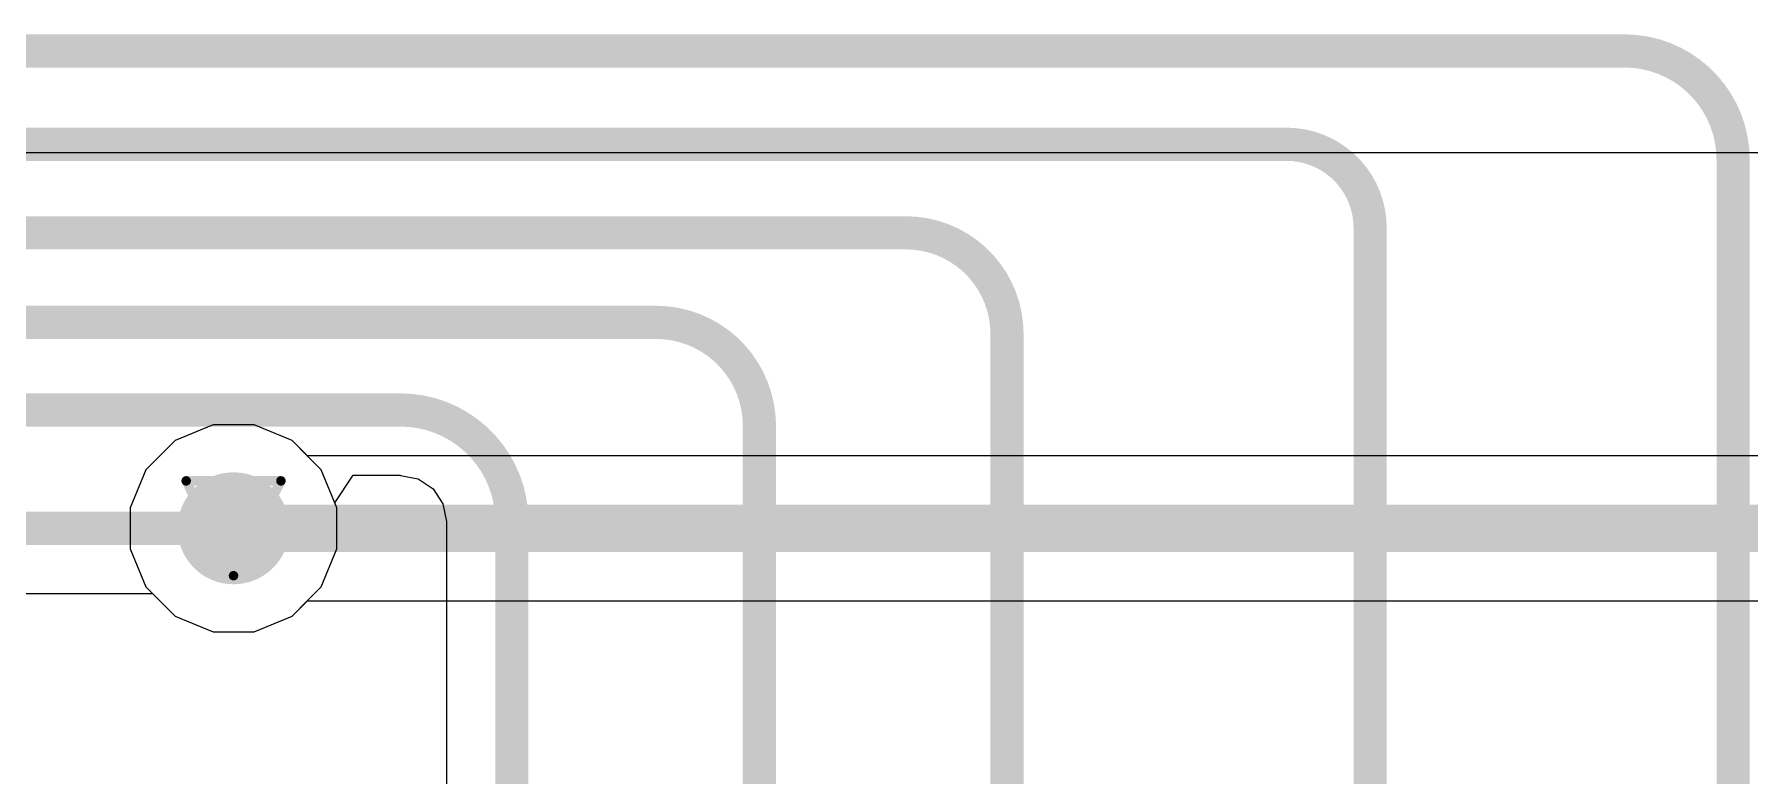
# Model space of a CAD drawing. Header units: inches. Extents: x 0 to 12.2, y 0 to 7.
# Drawn here: x 3.702 to 4.064, y 2.5686 to 2.7249 of the extents above; entities that cross this region are included whole.
import ezdxf

# ---------------------------------------------------------------- set-up
doc = ezdxf.new("R2010")
doc.units = ezdxf.units.IN
doc.header["$MEASUREMENT"] = 0
for name, color, linetype in [('Bottom Layer', 5, 'Continuous'), ('Drill Drawing', 1, 'Continuous'), ('Layer 1', 16, 'Continuous'), ('Layer 2', 76, 'Continuous'), ('Top Layer', 1, 'Continuous'), ('Via Holes', 16, 'Continuous')]:
    doc.layers.add(name, color=color, linetype=linetype)

msp = doc.modelspace()

# ---------------------------------------------------------------- hatches: boundary and pattern name
at = {"layer": 'Bottom Layer'}
h = msp.add_hatch(color=5, dxfattribs=at)
edge = h.paths.add_edge_path()
edge.add_arc((3.744, 2.62075), 0.01181, 0, 360)
at = {"layer": 'Layer 1'}
h = msp.add_hatch(color=16, dxfattribs=at)
edge = h.paths.add_edge_path()
edge.add_arc((3.744, 2.62075), 0.01181, 0, 360)
at = {"layer": 'Layer 2'}
h = msp.add_hatch(color=76, dxfattribs=at)
edge = h.paths.add_edge_path()
edge.add_arc((3.744, 2.62075), 0.01181, 0, 360)
at = {"layer": 'Top Layer'}
h = msp.add_hatch(color=1, dxfattribs=at)
edge = h.paths.add_edge_path()
edge.add_arc((3.744, 2.62075), 0.01181, 0, 360)
at = {"layer": 'Via Holes'}
h = msp.add_hatch(color=7, dxfattribs=at)
edge = h.paths.add_edge_path()
edge.add_arc((3.744, 2.62075), 0.00591, 0, 360)

# ---------------------------------------------------------------- linework, layer by layer
at = {"layer": 'Bottom Layer'}
for p, q in [((3.73967, 2.64256), (3.73165, 2.63924)), ((3.74834, 2.64256), (3.73967, 2.64256)), ((3.75636, 2.63924), (3.74834, 2.64256)), ((3.73165, 2.63924), (3.72551, 2.6331)), ((3.75956, 2.63604), (3.75636, 2.63924)), ((4.16325, 2.63604), (3.75956, 2.63604)), ((3.72551, 2.6331), (3.72219, 2.62508)), ((3.72219, 2.62508), (3.72219, 2.61641)), ((3.72219, 2.61641), (3.72551, 2.60839)), ((3.72551, 2.60839), (3.73165, 2.60225)), ((3.75636, 2.60225), (3.75956, 2.60545)), ((3.75956, 2.60545), (4.16325, 2.60545)), ((3.73165, 2.60225), (3.73967, 2.59893)), ((3.74834, 2.59893), (3.75636, 2.60225)), ((3.73967, 2.59893), (3.74834, 2.59893))]:
    msp.add_line(p, q, dxfattribs=at)
msp.add_lwpolyline([(3.744, 2.62075, 0.01, 0.01, 0), (4.16325, 2.62075, 0.01, 0.01, 0)], format="xyseb", dxfattribs=at)
msp.add_lwpolyline([(3.7415, 2.62075, 0.005, 0.005, 1), (3.7465, 2.62075, 0.005, 0.005, 1)], format="xyseb", close=True, dxfattribs=at)
at = {"layer": 'Drill Drawing'}
for points in [[(3.734, 2.63075, 0.002, 0.002, 0), (3.754, 2.63075, 0.002, 0.002, 0)], [(3.734, 2.63075, 0.002, 0.002, 0), (3.744, 2.61075, 0.002, 0.002, 0)], [(3.744, 2.61075, 0.002, 0.002, 0), (3.754, 2.63075, 0.002, 0.002, 0)]]:
    msp.add_lwpolyline(points, format="xyseb", dxfattribs=at)
for points in [[(3.7335, 2.63075, 0.001, 0.001, 1), (3.7345, 2.63075, 0.001, 0.001, 1)], [(3.7335, 2.63075, 0.001, 0.001, 1), (3.7345, 2.63075, 0.001, 0.001, 1)], [(3.7535, 2.63075, 0.001, 0.001, 1), (3.7545, 2.63075, 0.001, 0.001, 1)], [(3.7535, 2.63075, 0.001, 0.001, 1), (3.7545, 2.63075, 0.001, 0.001, 1)], [(3.7435, 2.61075, 0.001, 0.001, 1), (3.7445, 2.61075, 0.001, 0.001, 1)], [(3.7435, 2.61075, 0.001, 0.001, 1), (3.7445, 2.61075, 0.001, 0.001, 1)]]:
    msp.add_lwpolyline(points, format="xyseb", close=True, dxfattribs=at)
at = {"layer": 'Layer 1'}
for p, q in [((3.73967, 2.64256), (3.73165, 2.63924)), ((3.74834, 2.64256), (3.73967, 2.64256)), ((3.75636, 2.63924), (3.74834, 2.64256)), ((3.73165, 2.63924), (3.72551, 2.6331)), ((3.76249, 2.6331), (3.75636, 2.63924)), ((3.72551, 2.6331), (3.72219, 2.62508)), ((3.76581, 2.62508), (3.76249, 2.6331)), ((3.72219, 2.62508), (3.72219, 2.61641)), ((3.76581, 2.61641), (3.76581, 2.62508)), ((3.72219, 2.61641), (3.72551, 2.60839)), ((3.76249, 2.60839), (3.76581, 2.61641)), ((3.72551, 2.60839), (3.73165, 2.60225)), ((3.75636, 2.60225), (3.76249, 2.60839)), ((3.73165, 2.60225), (3.73967, 2.59893)), ((3.74834, 2.59893), (3.75636, 2.60225)), ((3.73967, 2.59893), (3.74834, 2.59893))]:
    msp.add_line(p, q, dxfattribs=at)
at = {"layer": 'Layer 2'}
for p, q in [((3.644, 2.7), (4.278, 2.7)), ((3.73967, 2.64256), (3.73165, 2.63924)), ((3.74834, 2.64256), (3.73967, 2.64256)), ((3.75636, 2.63924), (3.74834, 2.64256)), ((3.73165, 2.63924), (3.72551, 2.6331)), ((3.76249, 2.6331), (3.75636, 2.63924)), ((3.72551, 2.6331), (3.72219, 2.62508)), ((3.76581, 2.62508), (3.76249, 2.6331)), ((3.72219, 2.62508), (3.72219, 2.61641)), ((3.76581, 2.61641), (3.76581, 2.62508)), ((3.72219, 2.61641), (3.72551, 2.60839)), ((3.76249, 2.60839), (3.76581, 2.61641)), ((3.72551, 2.60839), (3.73165, 2.60225)), ((3.75636, 2.60225), (3.76249, 2.60839)), ((3.73165, 2.60225), (3.73967, 2.59893)), ((3.74834, 2.59893), (3.75636, 2.60225)), ((3.73967, 2.59893), (3.74834, 2.59893))]:
    msp.add_line(p, q, dxfattribs=at)
at = {"layer": 'Top Layer'}
for p, q in [((3.76539, 2.62612), (3.76927, 2.63194)), ((3.76927, 2.63194), (3.77925, 2.63194)), ((3.77925, 2.63194), (3.77925, 2.63189)), ((3.77925, 2.63189), (3.78296, 2.63115)), ((3.78296, 2.63115), (3.7861, 2.62905)), ((3.7861, 2.62905), (3.78819, 2.62591)), ((3.76581, 2.62508), (3.76539, 2.62612)), ((3.76581, 2.61641), (3.76581, 2.62508)), ((3.78819, 2.62591), (3.78893, 2.62221)), ((3.78893, 2.62221), (3.78898, 2.62221)), ((3.78898, 2.62221), (3.78898, 2.44786)), ((3.76249, 2.60839), (3.76581, 2.61641)), ((3.5492, 2.60698), (3.72692, 2.60698)), ((3.72692, 2.60698), (3.73165, 2.60225)), ((3.75636, 2.60225), (3.76249, 2.60839)), ((3.73165, 2.60225), (3.73967, 2.59893)), ((3.74834, 2.59893), (3.75636, 2.60225)), ((3.73967, 2.59893), (3.74834, 2.59893))]:
    msp.add_line(p, q, dxfattribs=at)
for points in [[(2.66879, 2.72142, 0.007, 0.007, 0), (4.03758, 2.72142, 0.007, 0.007, 0)], [(4.03758, 2.72142, 0.007, 0.007, -0.414214), (4.0605, 2.6985, 0.007, 0.007, 0)], [(2.67137, 2.70174, 0.007, 0.007, 0), (3.96626, 2.70174, 0.007, 0.007, 0)], [(3.96626, 2.70174, 0.007, 0.007, -0.414214), (3.98389, 2.68411, 0.007, 0.007, 0)], [(4.0605, 2.4471, 0.007, 0.007, 0), (4.0605, 2.6985, 0.007, 0.007, 0)], [(2.69724, 2.68306, 0.007, 0.007, 0), (3.88592, 2.68306, 0.007, 0.007, 0)], [(3.88592, 2.68306, 0.007, 0.007, -0.414214), (3.90725, 2.66173, 0.007, 0.007, 0)], [(3.98389, 2.44216, 0.007, 0.007, 0), (3.98389, 2.68411, 0.007, 0.007, 0)], [(2.70063, 2.66418, 0.007, 0.007, 0), (3.83317, 2.66418, 0.007, 0.007, 0)], [(3.83317, 2.66418, 0.007, 0.007, -0.414214), (3.85499, 2.64236, 0.007, 0.007, 0)], [(3.90725, 2.4468, 0.007, 0.007, 0), (3.90725, 2.66173, 0.007, 0.007, 0)], [(2.70443, 2.6457, 0.007, 0.007, 0), (3.77925, 2.6457, 0.007, 0.007, 0)], [(3.77925, 2.6457, 0.007, 0.007, -0.414214), (3.80275, 2.62221, 0.007, 0.007, 0)], [(3.85499, 2.44726, 0.007, 0.007, 0), (3.85499, 2.64236, 0.007, 0.007, 0)], [(3.80275, 2.44786, 0.007, 0.007, 0), (3.80275, 2.62221, 0.007, 0.007, 0)], [(2.74016, 2.62075, 0.007, 0.007, 0), (3.744, 2.62075, 0.007, 0.007, 0)]]:
    msp.add_lwpolyline(points, format="xyseb", dxfattribs=at)
for points in [[(4.03583, 2.72142, 0.0035, 0.0035, 1), (4.03933, 2.72142, 0.0035, 0.0035, 1)], [(4.03583, 2.72142, 0.0035, 0.0035, 1), (4.03933, 2.72142, 0.0035, 0.0035, 1)], [(3.96451, 2.70174, 0.0035, 0.0035, 1), (3.96801, 2.70174, 0.0035, 0.0035, 1)], [(3.96451, 2.70174, 0.0035, 0.0035, 1), (3.96801, 2.70174, 0.0035, 0.0035, 1)], [(4.05875, 2.6985, 0.0035, 0.0035, 1), (4.06225, 2.6985, 0.0035, 0.0035, 1)], [(4.05875, 2.6985, 0.0035, 0.0035, 1), (4.06225, 2.6985, 0.0035, 0.0035, 1)], [(3.88417, 2.68306, 0.0035, 0.0035, 1), (3.88767, 2.68306, 0.0035, 0.0035, 1)], [(3.88417, 2.68306, 0.0035, 0.0035, 1), (3.88767, 2.68306, 0.0035, 0.0035, 1)], [(3.98214, 2.68411, 0.0035, 0.0035, 1), (3.98564, 2.68411, 0.0035, 0.0035, 1)], [(3.98214, 2.68411, 0.0035, 0.0035, 1), (3.98564, 2.68411, 0.0035, 0.0035, 1)], [(3.83142, 2.66418, 0.0035, 0.0035, 1), (3.83492, 2.66418, 0.0035, 0.0035, 1)], [(3.83142, 2.66418, 0.0035, 0.0035, 1), (3.83492, 2.66418, 0.0035, 0.0035, 1)], [(3.9055, 2.66173, 0.0035, 0.0035, 1), (3.909, 2.66173, 0.0035, 0.0035, 1)], [(3.9055, 2.66173, 0.0035, 0.0035, 1), (3.909, 2.66173, 0.0035, 0.0035, 1)], [(3.7775, 2.6457, 0.0035, 0.0035, 1), (3.781, 2.6457, 0.0035, 0.0035, 1)], [(3.7775, 2.6457, 0.0035, 0.0035, 1), (3.781, 2.6457, 0.0035, 0.0035, 1)], [(3.85324, 2.64236, 0.0035, 0.0035, 1), (3.85674, 2.64236, 0.0035, 0.0035, 1)], [(3.85324, 2.64236, 0.0035, 0.0035, 1), (3.85674, 2.64236, 0.0035, 0.0035, 1)], [(3.801, 2.62221, 0.0035, 0.0035, 1), (3.8045, 2.62221, 0.0035, 0.0035, 1)], [(3.801, 2.62221, 0.0035, 0.0035, 1), (3.8045, 2.62221, 0.0035, 0.0035, 1)], [(3.74225, 2.62075, 0.0035, 0.0035, 1), (3.74575, 2.62075, 0.0035, 0.0035, 1)]]:
    msp.add_lwpolyline(points, format="xyseb", close=True, dxfattribs=at)

doc.saveas('drawing.dxf')
